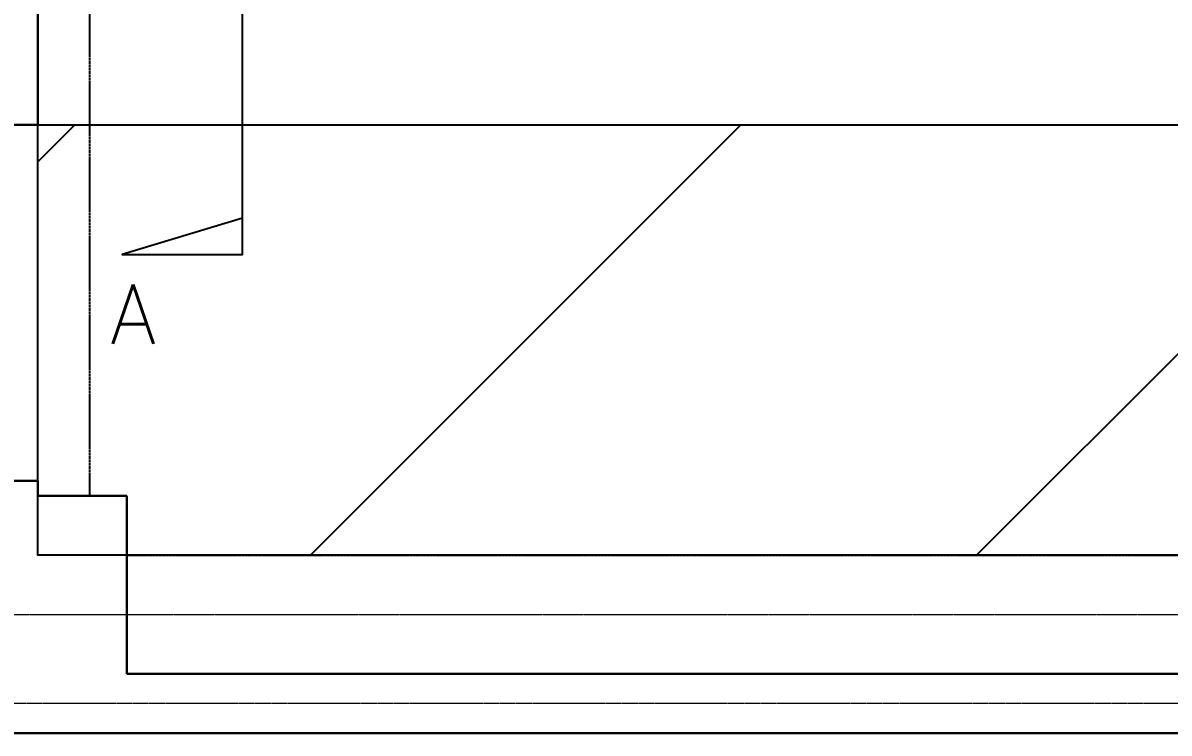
# Model space of a CAD drawing. Extents: x 0 to 160756, y 0 to 229247.
# Drawn here: x 54185 to 58049, y 68025 to 70419 of the extents above; entities that cross this region are included whole.
import ezdxf
from ezdxf.enums import TextEntityAlignment as Align
from ezdxf.xclip import XClip

# ---------------------------------------------------------------- set-up
doc = ezdxf.new("R2010")
doc.units = 0
doc.header["$LTSCALE"] = 10
doc.header["$XCLIPFRAME"] = 2
for name, pattern in [('H12設備棟3F$0$CENTERK3', [2.749, 2.5, -0.083, 0.083, -0.083]), ('H12設備棟3F$0$CENTERK5', [6.916, 6.667, -0.083, 0.083, -0.083]), ('H12設備棟3F$0$HIDDEN', [0.375, 0.25, -0.125])]:
    doc.linetypes.add(name, pattern=pattern)
for name, color, linetype in [('H12設備棟3F$0$ARC-BEAM', 252, 'H12設備棟3F$0$HIDDEN'), ('H12設備棟3F$0$H-SIN', 252, 'H12設備棟3F$0$CENTERK5'), ('H12設備棟3F$0$K-SIN', 252, 'H12設備棟3F$0$CENTERK3'), ('H12設備棟3F$0$KABE1', 252, 'Continuous'), ('XCM7P30CDA$0$G-SCOPE-TEXT', 252, 'Continuous'), ('XCM7Q30CDA-200K$0$搬運通道', 2, 'Continuous')]:
    doc.layers.add(name, color=color, linetype=linetype)
doc.styles.add('XCM7P30CDA$0$aa-txt', font='simplex.shx', dxfattribs={"width": 0.8, "bigfont": 'chineset.shx'})

# ---------------------------------------------------------------- blocks, each defined once
blk = doc.blocks.new('H12設備棟3F')
at = {"layer": 'H12設備棟3F$0$ARC-BEAM'}
for p, q in [((54410.2, 76875.3), (54410.2, 68825.3)), ((54535.2, 68625.3), (62735.2, 68625.3))]:
    blk.add_line(p, q, dxfattribs=at)
at = {"layer": 'H12設備棟3F$0$H-SIN', "lineweight": 5}
blk.add_line((10462.6, 68425.3), (81271.4, 68425.3), dxfattribs=at)
at = {"layer": 'H12設備棟3F$0$K-SIN', "lineweight": 5}
blk.add_line((80531.4, 68125.3), (11677.6, 68125.3), dxfattribs=at)
at = {"layer": 'H12設備棟3F$0$KABE1', "linetype": 'Continuous', "lineweight": 30}
for p, q in [((54235.2, 76875.3), (54235.2, 70075.3)), ((54235.2, 70075.3), (54035.2, 70075.3)), ((54035.2, 68875.3), (54235.2, 68875.3)), ((54235.2, 68875.3), (54235.2, 68825.3)), ((54235.2, 68825.3), (54535.2, 68825.3)), ((54535.2, 68825.3), (54535.2, 68225.3)), ((54535.2, 68225.3), (59385.2, 68225.3)), ((59385.2, 68025.3), (51135.2, 68025.3))]:
    blk.add_line(p, q, dxfattribs=at)
blk = doc.blocks.new('XCM7Q30CDA-200K')
at = {"layer": 'XCM7Q30CDA-200K$0$搬運通道'}
h = blk.add_hatch(dxfattribs=at)
h.set_pattern_fill('ANSI31', color=256, scale=500)
h.paths.add_polyline_path([(54235.2, 70075.3), (71735.2, 70075.3), (71735.2, 68625.3), (54235.2, 68625.3)])
blk.add_lwpolyline([(54235.2, 70075.3), (71735.2, 70075.3), (71735.2, 68625.3), (54235.2, 68625.3)], close=True, dxfattribs=at)
blk = doc.blocks.new('XCM7P30CDA')
blk.add_lwpolyline([(54925.5, 69760.1), (54520.2, 69637.9), (54925.5, 69637.9), (54925.5, 73987.7), (54520.2, 73987.7), (54925.5, 73865.5)])
at = {"layer": 'XCM7P30CDA$0$G-SCOPE-TEXT', "style": 'XCM7P30CDA$0$aa-txt'}
blk.add_text('A', height=200, dxfattribs=at).set_placement((54479.6, 69437.2), align=Align.MIDDLE_LEFT)

msp = doc.modelspace()

# ---------------------------------------------------------------- block references
for name in ['XCM7P30CDA', 'XCM7Q30CDA-200K']:
    msp.add_blockref(name, (0, 0))
ref = msp.add_blockref('H12設備棟3F', (0, 0))
XClip(ref).set_block_clipping_path([(52480.8428845762, 60066.8604644329), (84559.6547477046, 105824.4625800119)])

doc.saveas('drawing.dxf')
